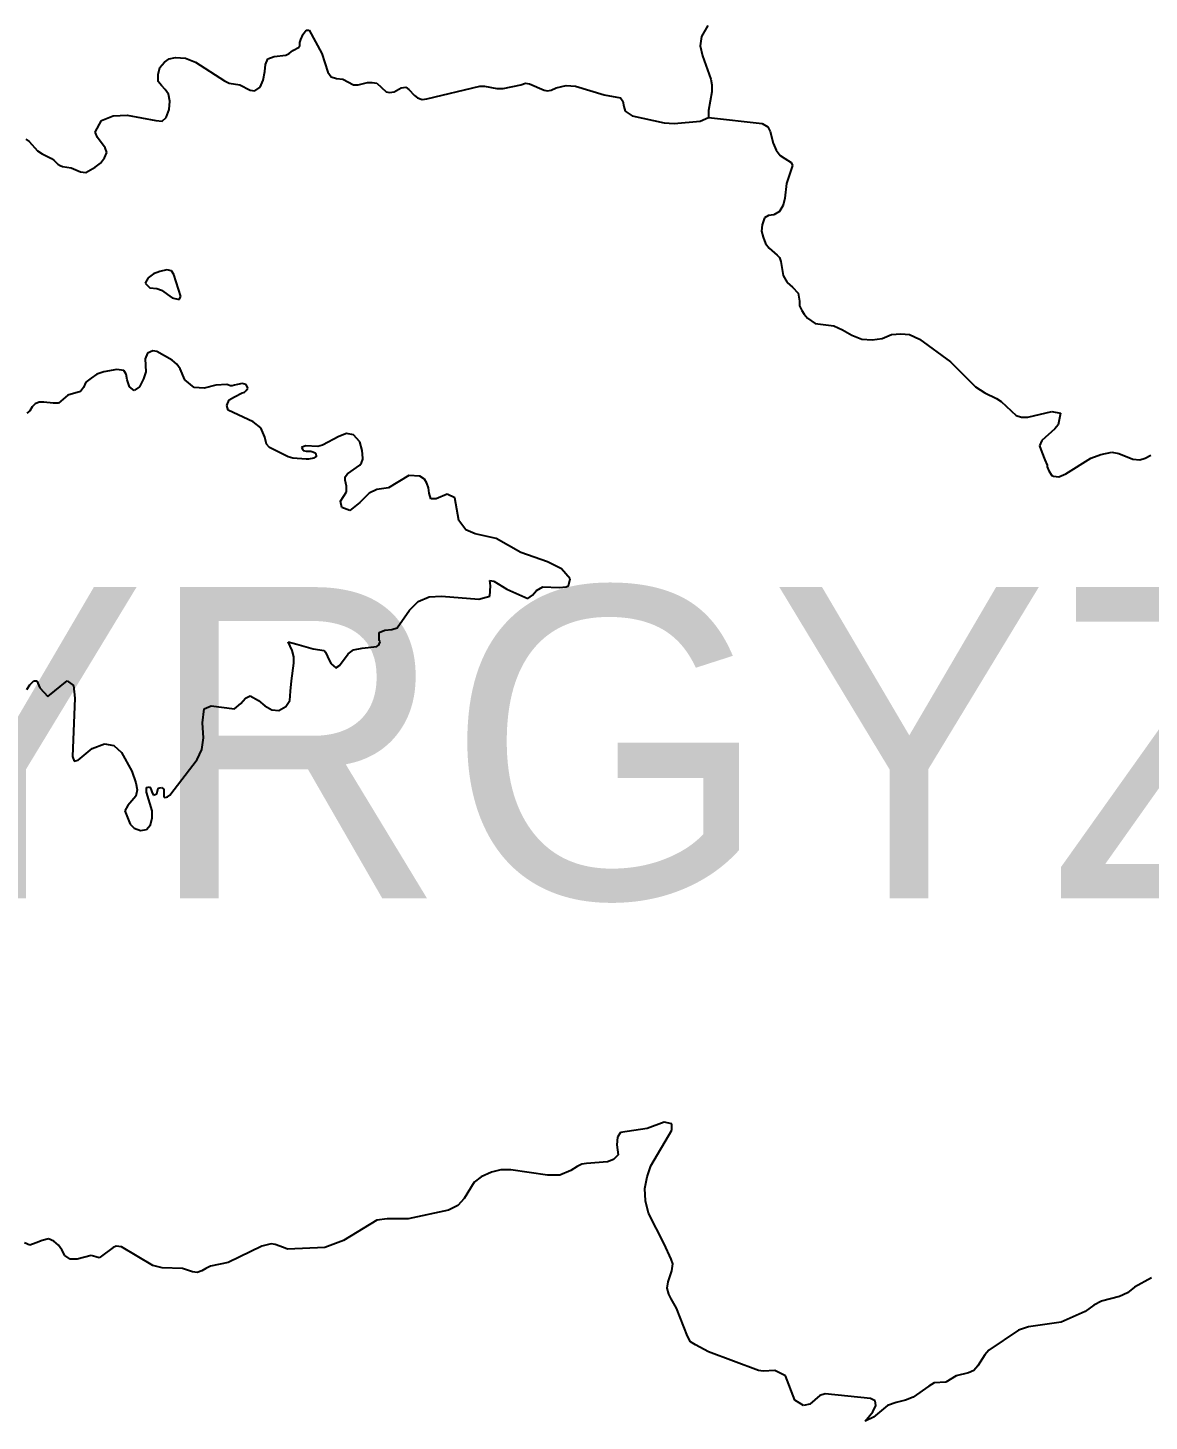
# Model space of a CAD drawing. Header units: metres. Extents: x 0 to 1325, y -1 to 773.
# Drawn here: x 924.76 to 939.17, y 216.52 to 234.42 of the extents above; entities that cross this region are included whole.
import ezdxf
from ezdxf.enums import TextEntityAlignment as Align

# ---------------------------------------------------------------- set-up
doc = ezdxf.new("R2010")
doc.units = ezdxf.units.M

msp = doc.modelspace()

# ---------------------------------------------------------------- linework, layer by layer
at = {"layer": 'SCORE'}
for points in [[(928.27, 234.268), (928.3, 234.338)], [(928.3, 234.338), (928.34, 234.388)], [(928.34, 234.388), (928.38, 234.388)], [(928.38, 234.388), (928.54, 234.088)], [(933.5, 234.448), (933.42, 234.308)], [(928.17, 234.128), (928.25, 234.168)], [(928.25, 234.168), (928.26, 234.188)], [(928.26, 234.228), (928.27, 234.268)], [(928.26, 234.188), (928.26, 234.228)], [(933.42, 234.308), (933.4, 234.188)], [(933.4, 234.188), (933.43, 234.058)], [(926.46, 233.908), (926.52, 233.978)], [(926.52, 233.978), (926.58, 234.018)], [(926.58, 234.018), (926.66, 234.038)], [(926.66, 234.038), (926.79, 234.028)], [(926.79, 234.028), (926.92, 233.978)], [(926.92, 233.978), (927.29, 233.738)], [(927.82, 233.948), (927.85, 234.018)], [(927.85, 234.018), (927.93, 234.048)], [(927.93, 234.048), (928.08, 234.068)], [(928.08, 234.068), (928.12, 234.088)], [(928.12, 234.088), (928.17, 234.128)], [(928.54, 234.088), (928.62, 233.848)], [(933.43, 234.058), (933.54, 233.758)], [(926.44, 233.818), (926.46, 233.908)], [(926.44, 233.728), (926.44, 233.818)], [(927.79, 233.748), (927.81, 233.858)], [(927.81, 233.858), (927.82, 233.948)], [(928.62, 233.848), (928.66, 233.788)], [(928.66, 233.788), (928.73, 233.768)], [(926.48, 233.678), (926.44, 233.728)], [(926.53, 233.628), (926.48, 233.678)], [(926.57, 233.568), (926.53, 233.628)], [(927.29, 233.738), (927.35, 233.708)], [(927.35, 233.708), (927.49, 233.688)], [(927.49, 233.688), (927.62, 233.618)], [(927.62, 233.618), (927.68, 233.608)], [(927.68, 233.608), (927.75, 233.658)], [(927.75, 233.658), (927.79, 233.748)], [(928.73, 233.768), (928.81, 233.758)], [(928.81, 233.758), (928.95, 233.688)], [(928.95, 233.688), (929.01, 233.688)], [(929.01, 233.688), (929.13, 233.718)], [(929.13, 233.718), (929.19, 233.718)], [(929.19, 233.718), (929.25, 233.708)], [(929.25, 233.708), (929.37, 233.598)], [(929.37, 233.598), (929.41, 233.588)], [(929.41, 233.588), (929.47, 233.598)], [(929.47, 233.598), (929.56, 233.648)], [(929.56, 233.648), (929.62, 233.658)], [(929.62, 233.658), (929.66, 233.628)], [(929.66, 233.628), (929.73, 233.548)], [(929.89, 233.508), (930.57, 233.668)], [(930.57, 233.668), (930.63, 233.668)], [(930.63, 233.668), (930.79, 233.638)], [(930.79, 233.638), (930.87, 233.638)], [(930.87, 233.638), (931.1, 233.688)], [(931.1, 233.688), (931.16, 233.708)], [(931.16, 233.708), (931.21, 233.698)], [(931.21, 233.698), (931.4, 233.618)], [(931.4, 233.618), (931.44, 233.608)], [(931.44, 233.608), (931.49, 233.618)], [(931.49, 233.618), (931.55, 233.648)], [(931.55, 233.648), (931.68, 233.678)], [(931.68, 233.678), (931.8, 233.668)], [(931.8, 233.668), (932.17, 233.558)], [(933.55, 233.598), (933.51, 233.358)], [(933.54, 233.758), (933.55, 233.688)], [(933.55, 233.688), (933.55, 233.598)], [(926.59, 233.478), (926.57, 233.568)], [(926.58, 233.368), (926.59, 233.478)], [(929.73, 233.548), (929.77, 233.518)], [(929.77, 233.518), (929.83, 233.498)], [(929.83, 233.498), (929.89, 233.508)], [(932.17, 233.558), (932.38, 233.518)], [(932.38, 233.518), (932.41, 233.478)], [(932.41, 233.478), (932.42, 233.408)], [(925.71, 233.228), (925.86, 233.288)], [(925.86, 233.288), (926.04, 233.298)], [(926.04, 233.298), (926.41, 233.228)], [(926.49, 233.218), (926.54, 233.268)], [(926.54, 233.268), (926.58, 233.368)], [(932.42, 233.408), (932.44, 233.348)], [(932.44, 233.348), (932.53, 233.288)], [(932.53, 233.288), (932.94, 233.198)], [(933.4, 233.218), (933.51, 233.268)], [(933.51, 233.358), (933.51, 233.268)], [(933.51, 233.268), (934.2, 233.188)], [(925.63, 233.078), (925.71, 233.228)], [(925.66, 233.008), (925.63, 233.078)], [(926.41, 233.228), (926.49, 233.218)], [(932.94, 233.198), (933.07, 233.188)], [(933.07, 233.188), (933.4, 233.218)], [(934.2, 233.188), (934.27, 233.148)], [(934.27, 233.148), (934.3, 233.088)], [(934.3, 233.088), (934.34, 232.938)], [(924.74, 232.988), (924.78, 232.958)], [(924.78, 232.958), (924.89, 232.838)], [(925.76, 232.878), (925.66, 233.008)], [(934.34, 232.938), (934.38, 232.848)], [(924.89, 232.838), (924.95, 232.798)], [(924.95, 232.798), (925.07, 232.738)], [(925.07, 232.738), (925.1, 232.718)], [(925.1, 232.718), (925.15, 232.668)], [(925.7, 232.678), (925.75, 232.748)], [(925.75, 232.748), (925.78, 232.818)], [(925.78, 232.818), (925.76, 232.878)], [(934.38, 232.848), (934.43, 232.778)], [(934.43, 232.778), (934.49, 232.738)], [(934.49, 232.738), (934.57, 232.688)], [(925.15, 232.668), (925.18, 232.648)], [(925.18, 232.648), (925.21, 232.638)], [(925.21, 232.638), (925.32, 232.618)], [(925.32, 232.618), (925.44, 232.568)], [(925.44, 232.568), (925.51, 232.558)], [(925.51, 232.558), (925.63, 232.628)], [(925.63, 232.628), (925.7, 232.678)], [(934.59, 232.648), (934.51, 232.418)], [(934.57, 232.688), (934.59, 232.648)], [(934.51, 232.418), (934.49, 232.228)], [(934.49, 232.228), (934.47, 232.138)], [(934.28, 232.008), (934.23, 231.978)], [(934.35, 232.018), (934.28, 232.008)], [(934.42, 232.058), (934.35, 232.018)], [(934.47, 232.138), (934.42, 232.058)], [(934.2, 231.888), (934.19, 231.808)], [(934.19, 231.808), (934.21, 231.728)], [(934.23, 231.978), (934.2, 231.888)], [(934.21, 231.728), (934.24, 231.648)], [(934.24, 231.648), (934.29, 231.588)], [(934.29, 231.588), (934.39, 231.498)], [(934.39, 231.498), (934.42, 231.468)], [(934.42, 231.468), (934.44, 231.418)], [(926.46, 231.288), (926.38, 231.258)], [(926.55, 231.308), (926.46, 231.288)], [(926.61, 231.298), (926.55, 231.308)], [(926.64, 231.248), (926.61, 231.298)], [(934.44, 231.418), (934.47, 231.238)], [(926.31, 231.208), (926.27, 231.138)], [(926.27, 231.138), (926.33, 231.078)], [(926.38, 231.258), (926.31, 231.208)], [(926.73, 230.968), (926.64, 231.248)], [(934.47, 231.238), (934.52, 231.148)], [(934.52, 231.148), (934.59, 231.088)], [(926.33, 231.078), (926.42, 231.068)], [(926.42, 231.068), (926.48, 231.048)], [(926.48, 231.048), (926.62, 230.948)], [(926.62, 230.948), (926.71, 230.928)], [(926.71, 230.928), (926.73, 230.968)], [(934.59, 231.088), (934.66, 231.008)], [(934.66, 231.008), (934.68, 230.908)], [(934.68, 230.908), (934.68, 230.848)], [(934.68, 230.848), (934.71, 230.788)], [(934.71, 230.788), (934.74, 230.738)], [(934.74, 230.738), (934.78, 230.688)], [(934.78, 230.688), (934.88, 230.618)], [(934.88, 230.618), (935.12, 230.588)], [(935.12, 230.588), (935.23, 230.538)], [(935.23, 230.538), (935.35, 230.468)], [(935.35, 230.468), (935.48, 230.418)], [(935.48, 230.418), (935.61, 230.408)], [(935.61, 230.408), (935.74, 230.428)], [(935.74, 230.428), (935.86, 230.478)], [(935.86, 230.478), (935.98, 230.488)], [(935.98, 230.488), (936.09, 230.478)], [(936.09, 230.478), (936.22, 230.418)], [(936.22, 230.418), (936.62, 230.128)], [(926.3, 230.238), (926.27, 230.168)], [(926.37, 230.268), (926.3, 230.238)], [(926.42, 230.258), (926.37, 230.268)], [(926.62, 230.148), (926.42, 230.258)], [(925.91, 230.028), (925.74, 229.998)], [(926, 230.018), (925.91, 230.028)], [(926.03, 229.968), (926, 230.018)], [(926.27, 230.168), (926.28, 229.998)], [(926.68, 230.098), (926.62, 230.148)], [(926.72, 230.038), (926.68, 230.098)], [(926.78, 229.898), (926.72, 230.038)], [(936.62, 230.128), (936.94, 229.808)], [(925.51, 229.868), (925.48, 229.798)], [(925.58, 229.918), (925.51, 229.868)], [(925.65, 229.968), (925.58, 229.918)], [(925.74, 229.998), (925.65, 229.968)], [(926.04, 229.898), (926.03, 229.968)], [(926.07, 229.808), (926.04, 229.898)], [(926.25, 229.908), (926.2, 229.808)], [(926.28, 229.998), (926.25, 229.908)], [(926.9, 229.798), (926.78, 229.898)], [(927.32, 229.838), (927.18, 229.828)], [(927.37, 229.818), (927.32, 229.838)], [(927.46, 229.838), (927.42, 229.828)], [(927.52, 229.848), (927.46, 229.838)], [(927.57, 229.838), (927.52, 229.848)], [(927.59, 229.788), (927.57, 229.838)], [(925.28, 229.698), (925.16, 229.598)], [(925.44, 229.748), (925.28, 229.698)], [(925.48, 229.798), (925.44, 229.748)], [(926.13, 229.758), (926.07, 229.808)], [(926.2, 229.808), (926.13, 229.758)], [(927.03, 229.788), (926.9, 229.798)], [(927.18, 229.828), (927.03, 229.788)], [(927.35, 229.638), (927.42, 229.678)], [(927.39, 229.818), (927.37, 229.818)], [(927.42, 229.828), (927.39, 229.818)], [(927.42, 229.678), (927.52, 229.728)], [(927.52, 229.728), (927.55, 229.738)], [(927.55, 229.738), (927.57, 229.758)], [(927.57, 229.758), (927.59, 229.788)], [(936.94, 229.808), (937.06, 229.728)], [(937.06, 229.728), (937.21, 229.658)], [(937.21, 229.658), (937.27, 229.618)], [(924.79, 229.498), (924.75, 229.468)], [(924.82, 229.548), (924.79, 229.498)], [(924.86, 229.588), (924.82, 229.548)], [(924.91, 229.608), (924.86, 229.588)], [(924.97, 229.608), (924.91, 229.608)], [(925.09, 229.598), (924.97, 229.608)], [(925.16, 229.598), (925.09, 229.598)], [(927.32, 229.568), (927.35, 229.638)], [(927.34, 229.508), (927.32, 229.568)], [(927.66, 229.358), (927.34, 229.508)], [(937.27, 229.618), (937.46, 229.438)], [(937.61, 229.418), (937.92, 229.488)], [(937.92, 229.488), (938.03, 229.468)], [(927.76, 229.278), (927.66, 229.358)], [(937.46, 229.438), (937.53, 229.418)], [(937.53, 229.418), (937.61, 229.418)], [(938, 229.318), (937.96, 229.268)], [(938.03, 229.468), (938, 229.318)], [(927.81, 229.158), (927.76, 229.278)], [(927.83, 229.068), (927.81, 229.158)], [(928.76, 229.168), (928.55, 229.058)], [(928.86, 229.208), (928.76, 229.168)], [(928.95, 229.188), (928.86, 229.208)], [(929.03, 229.098), (928.95, 229.188)], [(937.96, 229.268), (937.79, 229.118)], [(927.87, 229.028), (927.83, 229.068)], [(928.11, 228.908), (927.87, 229.028)], [(928.33, 229.048), (928.28, 229.028)], [(928.28, 229.028), (928.3, 228.988)], [(928.3, 228.988), (928.34, 228.978)], [(928.49, 229.038), (928.33, 229.048)], [(928.34, 228.978), (928.4, 228.978)], [(928.4, 228.978), (928.46, 228.958)], [(928.46, 228.958), (928.47, 228.918)], [(928.55, 229.058), (928.49, 229.038)], [(929.06, 228.988), (929.03, 229.098)], [(929.07, 228.888), (929.06, 228.988)], [(937.79, 229.118), (937.76, 229.048)], [(937.76, 229.048), (937.79, 228.968)], [(937.79, 228.968), (937.83, 228.868)], [(938.55, 228.938), (938.69, 228.968)], [(938.69, 228.968), (938.78, 228.948)], [(938.78, 228.948), (938.96, 228.878)], [(928.17, 228.888), (928.11, 228.908)], [(928.34, 228.878), (928.17, 228.888)], [(928.37, 228.878), (928.34, 228.878)], [(928.44, 228.888), (928.37, 228.878)], [(928.47, 228.908), (928.44, 228.888)], [(928.47, 228.918), (928.47, 228.908)], [(928.87, 228.688), (929.03, 228.798)], [(929.03, 228.798), (929.05, 228.828)], [(929.05, 228.828), (929.07, 228.878)], [(929.07, 228.878), (929.07, 228.888)], [(937.83, 228.868), (937.86, 228.798)], [(937.86, 228.798), (937.86, 228.778)], [(937.86, 228.778), (937.88, 228.728)], [(938.1, 228.688), (938.42, 228.888)], [(938.42, 228.888), (938.55, 228.938)], [(938.96, 228.878), (939.05, 228.868)], [(939.05, 228.868), (939.12, 228.888)], [(939.12, 228.888), (939.19, 228.928)], [(928.84, 228.648), (928.87, 228.688)], [(928.84, 228.608), (928.84, 228.648)], [(928.86, 228.528), (928.84, 228.608)], [(929.66, 228.668), (929.4, 228.508)], [(929.8, 228.658), (929.66, 228.668)], [(929.86, 228.618), (929.8, 228.658)], [(929.89, 228.568), (929.86, 228.618)], [(937.88, 228.728), (937.92, 228.668)], [(937.92, 228.668), (937.94, 228.658)], [(937.94, 228.658), (938.01, 228.648)], [(938.01, 228.648), (938.1, 228.688)], [(928.78, 228.338), (928.86, 228.458)], [(928.86, 228.458), (928.86, 228.528)], [(929.15, 228.438), (929.03, 228.318)], [(929.25, 228.488), (929.15, 228.438)], [(929.4, 228.508), (929.25, 228.488)], [(929.91, 228.508), (929.89, 228.568)], [(929.92, 228.438), (929.91, 228.508)], [(929.94, 228.368), (929.92, 228.438)], [(930.15, 228.428), (930.01, 228.368)], [(930.25, 228.378), (930.15, 228.428)], [(928.8, 228.258), (928.78, 228.338)], [(928.9, 228.218), (928.8, 228.258)], [(929.03, 228.318), (928.9, 228.218)], [(930.01, 228.368), (929.94, 228.368)], [(930.3, 228.088), (930.25, 228.378)], [(930.39, 227.968), (930.3, 228.088)], [(930.51, 227.918), (930.39, 227.968)], [(930.78, 227.858), (930.51, 227.918)], [(931.1, 227.678), (930.78, 227.858)], [(931.44, 227.558), (931.1, 227.678)], [(931.62, 227.468), (931.44, 227.558)], [(931.73, 227.338), (931.62, 227.468)], [(931.71, 227.248), (931.73, 227.338)], [(930.71, 227.248), (930.7, 227.318)], [(930.7, 227.318), (930.75, 227.308)], [(930.7, 227.118), (930.71, 227.248)], [(930.75, 227.308), (930.92, 227.208)], [(930.92, 227.208), (931.19, 227.088)], [(931.25, 227.128), (931.3, 227.188)], [(931.3, 227.188), (931.38, 227.238)], [(931.38, 227.238), (931.59, 227.228)], [(931.59, 227.228), (931.68, 227.238)], [(931.68, 227.238), (931.71, 227.248)], [(929.67, 226.938), (929.78, 227.048)], [(929.78, 227.048), (929.92, 227.108)], [(929.92, 227.108), (930.08, 227.118)], [(930.08, 227.118), (930.56, 227.078)], [(930.56, 227.078), (930.7, 227.118)], [(931.19, 227.088), (931.25, 227.128)], [(929.51, 226.708), (929.67, 226.938)], [(929.28, 226.648), (929.35, 226.678)], [(929.28, 226.548), (929.28, 226.648)], [(929.35, 226.678), (929.44, 226.688)], [(929.44, 226.688), (929.51, 226.708)], [(928.16, 226.418), (928.11, 226.528)], [(928.11, 226.528), (928.22, 226.498)], [(928.22, 226.498), (928.43, 226.438)], [(928.43, 226.438), (928.57, 226.418)], [(928.95, 226.428), (929.06, 226.448)], [(929.06, 226.448), (929.25, 226.468)], [(929.25, 226.468), (929.27, 226.488)], [(929.27, 226.488), (929.28, 226.498)], [(929.29, 226.528), (929.28, 226.548)], [(929.28, 226.498), (929.29, 226.528)], [(928.15, 226.028), (928.18, 226.258)], [(928.18, 226.338), (928.16, 226.418)], [(928.18, 226.258), (928.18, 226.338)], [(928.57, 226.418), (928.59, 226.398)], [(928.59, 226.398), (928.64, 226.288)], [(928.64, 226.288), (928.66, 226.248)], [(928.77, 226.228), (928.88, 226.378)], [(928.88, 226.378), (928.95, 226.428)], [(928.66, 226.248), (928.72, 226.198)], [(928.72, 226.198), (928.77, 226.228)], [(924.75, 225.918), (924.79, 225.978)], [(924.79, 225.978), (924.84, 226.028)], [(924.84, 226.028), (924.88, 226.028)], [(924.88, 226.028), (924.92, 225.938)], [(924.92, 225.938), (925.02, 225.828)], [(925.02, 225.828), (925.27, 226.028)], [(925.27, 226.028), (925.35, 225.968)], [(925.35, 225.968), (925.37, 225.808)], [(928.14, 225.898), (928.15, 226.028)], [(925.37, 225.808), (925.34, 225.058)], [(927.42, 225.668), (927.5, 225.738)], [(927.5, 225.738), (927.56, 225.808)], [(927.56, 225.808), (927.62, 225.838)], [(927.62, 225.838), (927.73, 225.778)], [(927.73, 225.778), (927.81, 225.708)], [(928.08, 225.698), (928.13, 225.778)], [(928.13, 225.778), (928.14, 225.898)], [(927.01, 225.488), (927.03, 225.668)], [(927.03, 225.668), (927.12, 225.708)], [(927.12, 225.708), (927.42, 225.668)], [(927.81, 225.708), (927.9, 225.658)], [(927.9, 225.658), (927.99, 225.648)], [(927.99, 225.648), (928.08, 225.698)], [(927.02, 225.298), (927.01, 225.488)], [(925.59, 225.158), (925.75, 225.218)], [(925.75, 225.218), (925.87, 225.198)], [(925.87, 225.198), (925.97, 225.108)], [(927, 225.148), (927.02, 225.298)], [(925.34, 225.058), (925.36, 224.998)], [(925.36, 224.998), (925.41, 225.008)], [(925.41, 225.008), (925.59, 225.158)], [(925.97, 225.108), (926.1, 224.868)], [(926.59, 224.558), (926.94, 225.018)], [(926.94, 225.018), (927, 225.148)], [(926.1, 224.868), (926.15, 224.718)], [(926.15, 224.718), (926.17, 224.628)], [(926.29, 224.658), (926.33, 224.668)], [(926.29, 224.598), (926.29, 224.658)], [(926.33, 224.668), (926.35, 224.628)], [(926.42, 224.578), (926.44, 224.648)], [(926.44, 224.648), (926.48, 224.658)], [(926.48, 224.658), (926.51, 224.638)], [(926.15, 224.548), (926.05, 224.428)], [(926.17, 224.628), (926.15, 224.548)], [(926.36, 224.358), (926.29, 224.598)], [(926.35, 224.628), (926.36, 224.588)], [(926.36, 224.588), (926.38, 224.558)], [(926.38, 224.558), (926.42, 224.578)], [(926.51, 224.638), (926.51, 224.538)], [(926.51, 224.538), (926.53, 224.528)], [(926.53, 224.528), (926.56, 224.538)], [(926.56, 224.538), (926.59, 224.558)], [(926.05, 224.428), (926.01, 224.358)], [(926.01, 224.358), (926.08, 224.188)], [(926.36, 224.268), (926.36, 224.358)], [(926.08, 224.188), (926.13, 224.138)], [(926.13, 224.138), (926.21, 224.108)], [(926.21, 224.108), (926.29, 224.118)], [(926.29, 224.118), (926.34, 224.178)], [(926.34, 224.178), (926.36, 224.268)], [(932.94, 220.358), (932.72, 220.278)], [(933.04, 220.338), (932.94, 220.358)], [(932.38, 220.228), (932.34, 220.168)], [(932.72, 220.278), (932.38, 220.228)], [(932.77, 219.798), (933.04, 220.258)], [(933.04, 220.258), (933.04, 220.338)], [(932.34, 220.168), (932.33, 220.068)], [(932.33, 220.068), (932.35, 219.938)], [(931.88, 219.818), (931.82, 219.788)], [(931.94, 219.828), (931.88, 219.818)], [(932.21, 219.848), (931.94, 219.828)], [(932.29, 219.878), (932.21, 219.848)], [(932.35, 219.938), (932.29, 219.878)], [(930.59, 219.658), (930.5, 219.588)], [(930.72, 219.718), (930.59, 219.658)], [(930.84, 219.748), (930.72, 219.718)], [(930.97, 219.748), (930.84, 219.748)], [(931.44, 219.678), (930.97, 219.748)], [(931.6, 219.678), (931.44, 219.678)], [(931.74, 219.738), (931.6, 219.678)], [(931.82, 219.788), (931.74, 219.738)], [(932.69, 219.508), (932.72, 219.658)], [(932.72, 219.658), (932.77, 219.798)], [(930.5, 219.588), (930.37, 219.378)], [(932.7, 219.348), (932.69, 219.508)], [(930.29, 219.288), (930.17, 219.228)], [(930.37, 219.378), (930.29, 219.288)], [(932.74, 219.188), (932.7, 219.348)], [(929.25, 219.098), (928.82, 218.838)], [(929.38, 219.118), (929.25, 219.098)], [(929.65, 219.118), (929.38, 219.118)], [(930.17, 219.228), (929.65, 219.118)], [(932.94, 218.798), (932.74, 219.188)], [(924.79, 218.778), (924.72, 218.808)], [(924.87, 218.808), (924.79, 218.778)], [(924.95, 218.838), (924.87, 218.808)], [(925.03, 218.858), (924.95, 218.838)], [(925.1, 218.828), (925.03, 218.858)], [(925.16, 218.778), (925.1, 218.828)], [(925.2, 218.718), (925.16, 218.778)], [(925.86, 218.748), (925.71, 218.638)], [(925.9, 218.768), (925.86, 218.748)], [(925.97, 218.758), (925.9, 218.768)], [(926.37, 218.518), (925.97, 218.758)], [(927.77, 218.768), (927.34, 218.558)], [(927.89, 218.798), (927.77, 218.768)], [(927.94, 218.788), (927.89, 218.798)], [(928.05, 218.748), (927.94, 218.788)], [(928.1, 218.728), (928.05, 218.748)], [(928.58, 218.748), (928.1, 218.728)], [(928.82, 218.838), (928.58, 218.748)], [(933.03, 218.598), (932.94, 218.798)], [(925.24, 218.648), (925.2, 218.718)], [(925.31, 218.598), (925.24, 218.648)], [(925.4, 218.598), (925.31, 218.598)], [(925.58, 218.648), (925.4, 218.598)], [(925.64, 218.628), (925.58, 218.648)], [(925.68, 218.618), (925.64, 218.628)], [(925.71, 218.638), (925.68, 218.618)], [(933.05, 218.538), (933.03, 218.598)], [(926.49, 218.488), (926.37, 218.518)], [(926.75, 218.478), (926.49, 218.488)], [(926.88, 218.438), (926.75, 218.478)], [(926.94, 218.428), (926.88, 218.438)], [(927, 218.448), (926.94, 218.428)], [(927.05, 218.478), (927, 218.448)], [(927.11, 218.508), (927.05, 218.478)], [(927.34, 218.558), (927.11, 218.508)], [(932.99, 218.308), (933.04, 218.448)], [(933.04, 218.448), (933.05, 218.538)], [(932.98, 218.228), (932.99, 218.308)], [(933, 218.148), (932.98, 218.228)], [(938.98, 218.238), (938.89, 218.168)], [(939.2, 218.358), (938.98, 218.238)], [(933.03, 218.088), (933, 218.148)], [(933.1, 217.968), (933.03, 218.088)], [(938.56, 218.058), (938.46, 218.008)], [(938.79, 218.118), (938.56, 218.058)], [(938.89, 218.168), (938.79, 218.118)], [(933.24, 217.608), (933.1, 217.968)], [(938.35, 217.928), (938.04, 217.788)], [(938.46, 218.008), (938.35, 217.928)], [(937.49, 217.688), (937.11, 217.428)], [(937.62, 217.728), (937.49, 217.688)], [(938.04, 217.788), (937.62, 217.728)], [(933.28, 217.538), (933.24, 217.608)], [(933.34, 217.498), (933.28, 217.538)], [(933.51, 217.408), (933.34, 217.498)], [(934.15, 217.168), (933.51, 217.408)], [(937.06, 217.368), (936.97, 217.228)], [(937.11, 217.428), (937.06, 217.368)], [(934.21, 217.158), (934.15, 217.168)], [(934.36, 217.168), (934.21, 217.158)], [(934.5, 217.098), (934.36, 217.168)], [(936.85, 217.138), (936.69, 217.098)], [(936.92, 217.168), (936.85, 217.138)], [(936.97, 217.228), (936.92, 217.168)], [(934.62, 216.788), (934.5, 217.098)], [(936.34, 216.968), (936.14, 216.828)], [(936.41, 217.008), (936.34, 216.968)], [(936.56, 217.018), (936.41, 217.008)], [(936.69, 217.098), (936.56, 217.018)], [(934.73, 216.718), (934.62, 216.788)], [(934.94, 216.848), (934.81, 216.738)], [(935.01, 216.868), (934.94, 216.848)], [(935.59, 216.808), (935.01, 216.868)], [(935.65, 216.778), (935.59, 216.808)], [(935.66, 216.718), (935.65, 216.778)], [(936.04, 216.788), (935.92, 216.758)], [(936.14, 216.828), (936.04, 216.788)], [(934.81, 216.738), (934.73, 216.718)], [(935.52, 216.518), (935.62, 216.638)], [(935.62, 216.638), (935.66, 216.718)], [(935.81, 216.718), (935.63, 216.568)], [(935.92, 216.758), (935.81, 216.718)], [(935.63, 216.568), (935.52, 216.518)]]:
    msp.add_lwpolyline(points, dxfattribs=at)

# ---------------------------------------------------------------- texts
at = {"layer": 'ENGRAVE'}
msp.add_text('KYRGYZSTAN', height=4, dxfattribs=at).set_placement((937.273, 223.233), align=Align.CENTER)

doc.saveas('drawing.dxf')
